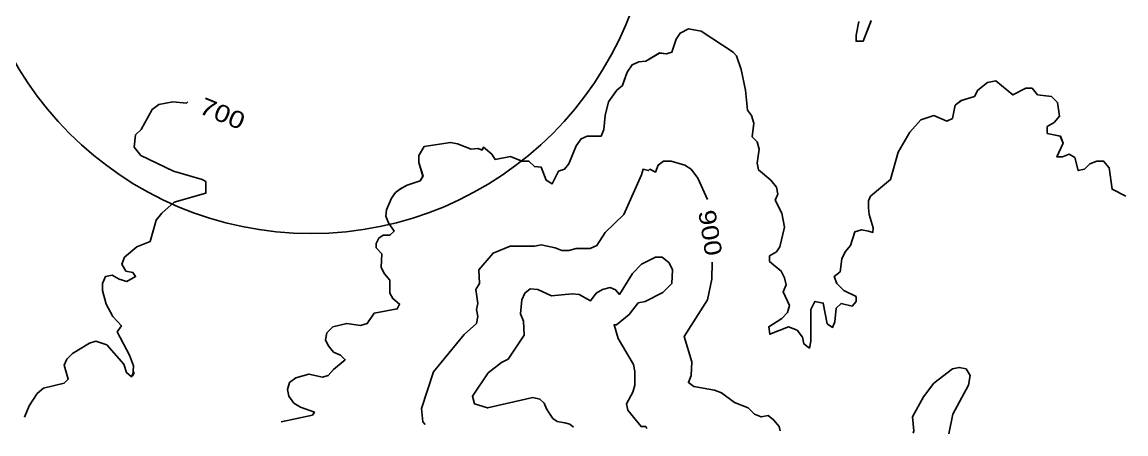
# Model space of a CAD drawing. Header units: inches. Extents: x -43639 to 75791, y -33466 to 47612.
# Drawn here: x -2366 to 74700, y -33466 to -4732 of the extents above; entities that cross this region are included whole.
import ezdxf

# ---------------------------------------------------------------- set-up
doc = ezdxf.new("R2010")
doc.units = ezdxf.units.IN
doc.header["$LTSCALE"] = 8
doc.header["$MEASUREMENT"] = 0
for name, color, linetype in [('A-walls', 7, 'CONTINUOUS'), ('TOPO100', 14, 'CONTINUOUS'), ('TOPOCREEK', 5, 'CONTINUOUS')]:
    doc.layers.add(name, color=color, linetype=linetype)
doc.styles.get("Standard").update_dxf_attribs({"font": 'txt', "height": 0.2})

# ---------------------------------------------------------------- blocks, each defined once
blk = doc.blocks.new('801')
at = {"layer": 'TOPO100', "linetype": 'Continuous'}
blk.add_lwpolyline([(56057, -4681), (55865, -5641), (55865, -6073), (56345, -6073), (56921, -4633)], dxfattribs=at)
for points, elevation in [([(15728, -32632), (17906, -32166), (18041, -31945), (17081, -31609), (16601, -31321), (16265, -30841), (16169, -30361), (16313, -29881), (16745, -29545), (17657, -29305), (18617, -29497), (19001, -29401), (19385, -28969), (20201, -28297), (19865, -27961), (19385, -27769), (19001, -27289), (18809, -26905), (18905, -26425), (19337, -25993), (20297, -25753), (21257, -25897), (21737, -25753), (22217, -25033), (23822, -24750), (23993, -24409), (23513, -24025), (23321, -23641), (23321, -22729), (22937, -22297), (22697, -21865), (22745, -20905), (22361, -20473), (22361, -20185), (22553, -19801), (22841, -19609), (23321, -19609), (23609, -19321), (23225, -18745), (23033, -18265), (23081, -17833), (23417, -17017), (23705, -16633), (24089, -16345), (24089, -16345), (24521, -16105), (25433, -15817), (25625, -15481), (25337, -14521), (25337, -14041), (25717, -13408), (27545, -13129), (28025, -13225), (28985, -13609), (29465, -13561), (29753, -13657), (29849, -13465), (30425, -13945), (30673, -14317), (31737, -14105), (32537, -14425), (33017, -14425), (33401, -14809), (33881, -14857), (34217, -15769), (34649, -16009), (35081, -15145), (35513, -15001), (35801, -14617), (36329, -13369), (36665, -12889), (37097, -12697), (38057, -12697), (38249, -12217), (38345, -11257), (38585, -10297), (39161, -9481), (39545, -9145), (39881, -8233), (40217, -7705), (40697, -7513), (41177, -7465), (42137, -6889), (42617, -6937), (43001, -6841), (43289, -5929), (43577, -5497), (44153, -5209), (45055, -5362), (47273, -6841), (47513, -7081), (47849, -8041), (48137, -9481), (48281, -10873), (48281, -10873), (48569, -11257), (48713, -11785), (48617, -12745), (48953, -13081), (49097, -13609), (48953, -14569), (49049, -15049), (49913, -15769), (50297, -16249), (50393, -16729), (50201, -17161), (50681, -18073), (50873, -19033), (50537, -20425), (50297, -20761), (49817, -21049), (49817, -21433), (50633, -22105), (50873, -22585), (50969, -23065), (50777, -23545), (51209, -24505), (51065, -24985), (50681, -25417), (49769, -25993), (49834, -26514), (51137, -25993), (51737, -26233), (52121, -26713), (52217, -27193), (52601, -27481), (52697, -27001), (52697, -24793), (52985, -24217), (53565, -24333), (53853, -25776), (54225, -26040), (54225, -26040), (54377, -25657), (54473, -24697), (54809, -24361), (55577, -24553), (55865, -24217), (55865, -23881), (55001, -23449), (54521, -22969), (54329, -22489), (54761, -22153), (54857, -21241), (55097, -20761), (55481, -20329), (55481, -20329), (55769, -19369), (56249, -19225), (56729, -19321), (57036, -19409), (57036, -19409), (57065, -19081), (56777, -18169), (56729, -17689), (56729, -17209), (56857, -16889), (58265, -15721), (58793, -13801), (59609, -12409), (60377, -11545), (61289, -11257), (62201, -11641), (62585, -11449), (62777, -10537), (63209, -10201), (64121, -9913), (64361, -9481), (65033, -8953), (65625, -8825), (66809, -9817), (67721, -9337), (68153, -9337), (68537, -9817), (69497, -9913), (69929, -10345), (70073, -11305), (69689, -11737), (69209, -12025), (69209, -12505), (70121, -12697), (70313, -13177), (69881, -14137), (70265, -14137), (70745, -13945), (71129, -14185), (71369, -15097), (71801, -15001), (72185, -14617), (72665, -14425), (73145, -14425), (73529, -14905), (73731, -16398), (74700, -16882)], 9600), ([(62347, -33466), (62623, -32089), (63698, -30073), (63833, -29401), (63545, -28921), (63065, -28825), (62585, -28921), (61289, -29929), (60569, -30889), (59801, -32281), (59897, -33241), (59855, -33422)], 12000)]:
    blk.add_lwpolyline(points, dxfattribs=dict(at, elevation=elevation))

msp = doc.modelspace()

# ---------------------------------------------------------------- linework, layer by layer
at = {"layer": 'A-walls'}
msp.add_circle((17813.72126, 4368.8652, -39478.11913), 23854.49434, dxfattribs=at)
at = {"layer": 'TOPO100', "linetype": 'Continuous'}
for points, elevation in [([(15728.28585, -32632.26651), (17906.21798, -32165.56044), (18040.61798, -31944.76044), (17080.61798, -31608.76044), (16600.61798, -31320.76044), (16264.61798, -30840.76044), (16168.61798, -30360.76044), (16312.61798, -29880.76044), (16744.61798, -29544.76044), (17656.61798, -29304.76044), (18616.61798, -29496.76044), (19000.61798, -29400.76044), (19384.61798, -28968.76044), (20200.61798, -28296.76044), (19864.61798, -27960.76044), (19384.61798, -27768.76044), (19000.61798, -27288.76044), (18808.61798, -26904.76044), (18904.61798, -26424.76044), (19336.61798, -25992.76044), (20296.61798, -25752.76044), (21256.61798, -25896.76044), (21736.61798, -25752.76044), (22216.61798, -25032.76044), (23821.95398, -24750.08844), (23992.61798, -24408.76044), (23512.61798, -24024.76044), (23320.61798, -23640.76044), (23320.61798, -22728.76044), (22936.61798, -22296.76044), (22696.61798, -21864.76044), (22744.61798, -20904.76044), (22360.61798, -20472.76044), (22360.61798, -20184.76044), (22552.61798, -19800.76044), (22840.61798, -19608.76044), (23320.61798, -19608.76044), (23608.61798, -19320.76044), (23224.61798, -18744.76044), (23032.61798, -18264.76044), (23080.61798, -17832.76044), (23416.61798, -17016.76044), (23704.61798, -16632.76044), (24088.61798, -16344.76044), (24088.61798, -16344.76044), (24520.61798, -16104.76044), (25432.61798, -15816.76044), (25624.61798, -15480.76044), (25336.61798, -14520.76044), (25336.61798, -14040.76044), (25716.53798, -13407.56844), (27544.61798, -13128.76044), (28024.61798, -13224.76044), (28984.61798, -13608.76044), (29464.61798, -13560.76044), (29752.61798, -13656.76044), (29848.61798, -13464.76044), (30424.61798, -13944.76044), (30673.08998, -14317.45644), (31736.62598, -14104.76844), (32536.61798, -14424.76044), (33016.61798, -14424.76044), (33400.61798, -14808.76044), (33880.61798, -14856.76044), (34216.61798, -15768.76044), (34648.61798, -16008.76044), (35080.61798, -15144.76044), (35512.61798, -15000.76044), (35800.61798, -14616.76044), (36328.61798, -13368.76044), (36664.61798, -12888.76044), (37096.61798, -12696.76044), (38056.61798, -12696.76044), (38248.61798, -12216.76044), (38344.61798, -11256.76044), (38584.61798, -10296.76044), (39160.61798, -9480.76044), (39544.61798, -9144.76044), (39880.61798, -8232.76044), (40216.61798, -7704.76044), (40696.61798, -7512.76044), (41176.61798, -7464.76044), (42136.61798, -6888.76044), (42616.61798, -6936.76044), (43000.61798, -6840.76044), (43288.61798, -5928.76044), (43576.61798, -5496.76044), (44152.61798, -5208.76044), (45055.01798, -5362.36044), (47272.61798, -6840.76044), (47512.61798, -7080.76044), (47848.61798, -8040.76044), (48136.61798, -9480.76044), (48280.61798, -10872.76044), (48280.61798, -10872.76044), (48568.61798, -11256.76044), (48712.61798, -11784.76044), (48616.61798, -12744.76044), (48952.61798, -13080.76044), (49096.61798, -13608.76044), (48952.61798, -14568.76044), (49048.61798, -15048.76044), (49912.61798, -15768.76044), (50296.61798, -16248.76044), (50392.61798, -16728.76044), (50200.61798, -17160.76044), (50680.61798, -18072.76044), (50872.61798, -19032.76044), (50536.61798, -20424.76044), (50296.61798, -20760.76044), (49816.61798, -21048.76044), (49816.61798, -21432.76044), (50632.61798, -22104.76044), (50872.61798, -22584.76044), (50968.61798, -23064.76044), (50776.61798, -23544.76044), (51208.61798, -24504.76044), (51064.61798, -24984.76044), (50680.61798, -25416.76044), (49768.61798, -25992.76044), (49834.40198, -26513.65644), (51136.61798, -25992.76044), (51736.61798, -26232.76044), (52120.61798, -26712.76044), (52216.61798, -27192.76044), (52600.61798, -27480.76044), (52696.61798, -27000.76044), (52696.61798, -24792.76044), (52984.61798, -24216.76044), (53564.62598, -24332.75244), (53853.17798, -25775.60844), (54224.69798, -26040.04044), (54224.69798, -26040.04044), (54376.61798, -25656.76044), (54472.61798, -24696.76044), (54808.61798, -24360.76044), (55576.61798, -24552.76044), (55864.61798, -24216.76044), (55864.61798, -23880.76044), (55000.61798, -23448.76044), (54520.61798, -22968.76044), (54328.61798, -22488.76044), (54760.61798, -22152.76044), (54856.61798, -21240.76044), (55096.61798, -20760.76044), (55480.61798, -20328.76044), (55480.61798, -20328.76044), (55768.61798, -19368.76044), (56248.61798, -19224.76044), (56728.61798, -19320.76044), (57035.86598, -19409.29644), (57035.86598, -19409.29644), (57064.61798, -19080.76044), (56776.61798, -18168.76044), (56728.61798, -17688.76044), (56728.61798, -17208.76044), (56856.60998, -16888.76844), (58264.61798, -15720.76044), (58792.61798, -13800.76044), (59608.61798, -12408.76044), (60376.61798, -11544.76044), (61288.61798, -11256.76044), (62200.61798, -11640.76044), (62584.61798, -11448.76044), (62776.61798, -10536.76044), (63208.61798, -10200.76044), (64120.61798, -9912.76044), (64360.61798, -9480.76044), (65032.61798, -8952.76044), (65624.62598, -8824.76844), (66808.61798, -9816.76044), (67720.61798, -9336.76044), (68152.61798, -9336.76044), (68536.61798, -9816.76044), (69496.61798, -9912.76044), (69928.61798, -10344.76044), (70072.61798, -11304.76044), (69688.61798, -11736.76044), (69208.61798, -12024.76044), (69208.61798, -12504.76044), (70120.61798, -12696.76044), (70312.61798, -13176.76044), (69880.61798, -14136.76044), (70264.61798, -14136.76044), (70744.61798, -13944.76044), (71128.61798, -14184.76044), (71368.61798, -15096.76044), (71800.61798, -15000.76044), (72184.61798, -14616.76044), (72664.61798, -14424.76044), (73144.61798, -14424.76044), (73528.61798, -14904.76044), (73731.27398, -16398.08844), (74699.81798, -16882.36044)], 9600), ([(45496.61798, -17112.76044), (44805.41798, -15615.16044), (44344.61798, -15000.76044), (43912.61798, -14712.76044), (42952.61798, -14424.76044), (42424.61798, -14424.76044), (42040.61798, -14712.76044), (41848.61798, -15192.76044), (41464.61798, -15000.76044), (41368.61798, -15096.76044), (40984.61798, -15000.76044), (40888.61798, -15384.76044), (39640.61798, -18168.76044), (38344.61798, -19416.76044), (37768.61798, -20328.76044), (37288.61798, -20520.76044), (36328.61798, -20520.76044), (35800.61798, -20664.76044), (35320.61798, -20664.76044), (34840.61798, -20472.76044), (33880.61798, -20280.76044), (33400.61798, -20376.76044), (31720.61798, -20376.76044), (30520.61798, -20856.76044), (29512.61798, -22008.76044), (29560.61798, -22968.76044), (29320.61798, -23400.76044), (29464.61798, -24360.76044), (29368.61798, -24792.76044), (29464.61798, -25272.76044), (29368.61798, -25752.76044), (28504.61798, -26520.76044), (26360.62598, -29144.75244), (25528.61798, -31704.76044), (25624.61798, -32616.76044), (25773.93696, -32812.02372)], 10800), ([(41244.66649, -33088.85747), (41176.61798, -32952.76044), (40850.21798, -32952.76044), (39928.61798, -31800.76044), (39832.61798, -31368.76044), (40264.61798, -30552.76044), (40408.61798, -30072.76044), (40408.61798, -29112.76044), (40312.61798, -28632.76044), (39256.61798, -26808.76044), (38968.61798, -25848.76044), (39128.62598, -25848.76044), (40024.61798, -25128.76044), (40648.61798, -24312.76044), (41128.61798, -24216.76044), (42360.60998, -23608.76844), (43000.61798, -22968.76044), (43048.61798, -22008.76044), (42808.61798, -21528.76044), (42328.61798, -21144.76044), (41848.61798, -21144.76044), (40888.61798, -21624.76044), (40240.61798, -22272.76044), (39352.61798, -23736.76044), (39066.32198, -23411.32044), (38680.61798, -23256.76044), (38152.61798, -23400.76044), (37720.61798, -23640.76044), (37309.18598, -24189.32844), (36520.61798, -23736.76044), (36040.61798, -23688.76044), (34600.61798, -23832.76044), (33640.61798, -23400.76044), (33112.61798, -23352.76044), (32728.61798, -23640.76044), (32536.61798, -24120.76044), (32440.61798, -25080.76044), (32632.61798, -25608.76044), (32680.61798, -26568.76044), (31576.61798, -28248.76044), (31096.61798, -28488.76044), (30184.61798, -29208.76044), (30184.61798, -29208.76044), (29080.61798, -30840.76044), (29224.61798, -31368.76044), (30136.61798, -31656.76044), (33304.61798, -30936.76044), (33784.61798, -31032.76044), (34072.61798, -31320.76044), (34249.47398, -31706.80044), (34446.29798, -32051.56044), (34693.30598, -32396.32044), (34987.88198, -32593.14444), (35529.46598, -32692.21644), (35874.22598, -32789.96844), (36122.47389, -32997.20078)], 12000), ([(50564.33385, -33255.6239), (50488.61798, -32952.76044), (50104.61798, -32472.76044), (49720.61798, -32184.76044), (49240.61798, -32280.76044), (48760.61798, -32088.76044), (48328.61798, -31656.76044), (47368.61798, -31272.76044), (46456.61798, -30600.76044), (45976.61798, -30408.76044), (44536.61798, -30168.76044), (44152.61798, -29880.76044), (44344.61798, -29400.76044), (44392.61798, -28440.76044), (43864.61798, -26680.76844), (45496.61798, -24120.76044), (45784.61798, -22680.76044), (45811.11398, -21479.92044)], 10800)]:
    msp.add_lwpolyline(points, dxfattribs=dict(at, elevation=elevation))
for points in [[(56056.61798, -4680.76044), (55864.61798, -5640.76044), (55864.61798, -6072.76044), (56344.61798, -6072.76044), (56920.61798, -4632.76044)], [(9208.61798, -10296.76044), (9112.61798, -10392.76044), (8152.61798, -10296.76044), (7192.61798, -10488.76044), (6712.61798, -10824.76044), (5944.61798, -12216.76044), (5560.61798, -12600.76044), (5464.61798, -13464.76044), (5930.31398, -14046.88044), (8200.61798, -15144.76044), (10216.61798, -15720.76044), (10456.61798, -15864.76044), (10456.61798, -16671.16044), (8248.61798, -17304.76044), (7384.61798, -18072.76044), (7000.61798, -18552.76044), (6568.61798, -20040.76044), (5656.61798, -20424.76044), (4792.61798, -21144.76044), (4600.61798, -21624.76044), (4888.61798, -22104.76044), (5368.61798, -22200.76044), (5560.61798, -22488.76044), (4936.61798, -22824.76044), (4408.61798, -22680.76044), (3928.61798, -22392.76044), (3448.61798, -22488.76044), (3256.61798, -22968.76044), (3256.61798, -23448.76044), (3496.61798, -24408.76044), (3976.61798, -25272.76044), (4565.81798, -25935.06444), (4281.68198, -26343.59244), (5128.61798, -27960.76044), (5416.61798, -28717.79244), (5368.61798, -29400.76044), (5427.10598, -29228.63244), (5427.10598, -29138.22444), (5280.46598, -29481.66444), (4935.70598, -29187.08844), (4734.17798, -28591.02444), (3549.68198, -27258.44844), (2776.61798, -27000.76044), (2344.61798, -27144.76044), (1144.61798, -27864.76044), (760.61798, -28248.76044), (568.61798, -28680.76044), (856.61798, -29640.76044), (568.61798, -29928.76044), (-871.38202, -30264.76044), (-871.38202, -30264.76044), (-1303.38202, -30648.76044), (-1879.38202, -31512.76044), (-2186.51716, -32302.53652)]]:
    msp.add_lwpolyline(points, dxfattribs=at)

# ---------------------------------------------------------------- block references
at = {"layer": 'TOPOCREEK'}
msp.add_blockref('801', (0, 0), dxfattribs=at)

# ---------------------------------------------------------------- texts
at = {"layer": 'TOPO100', "width": 1.2}
for s, rotation, p in [('700', 337.670925, (9907.04198, -11056.33644)), ('900', 279.137338, (44835.72998, -17943.01644))]:
    msp.add_text(s, height=1200, rotation=rotation, dxfattribs=at).set_placement(p)

doc.saveas('drawing.dxf')
